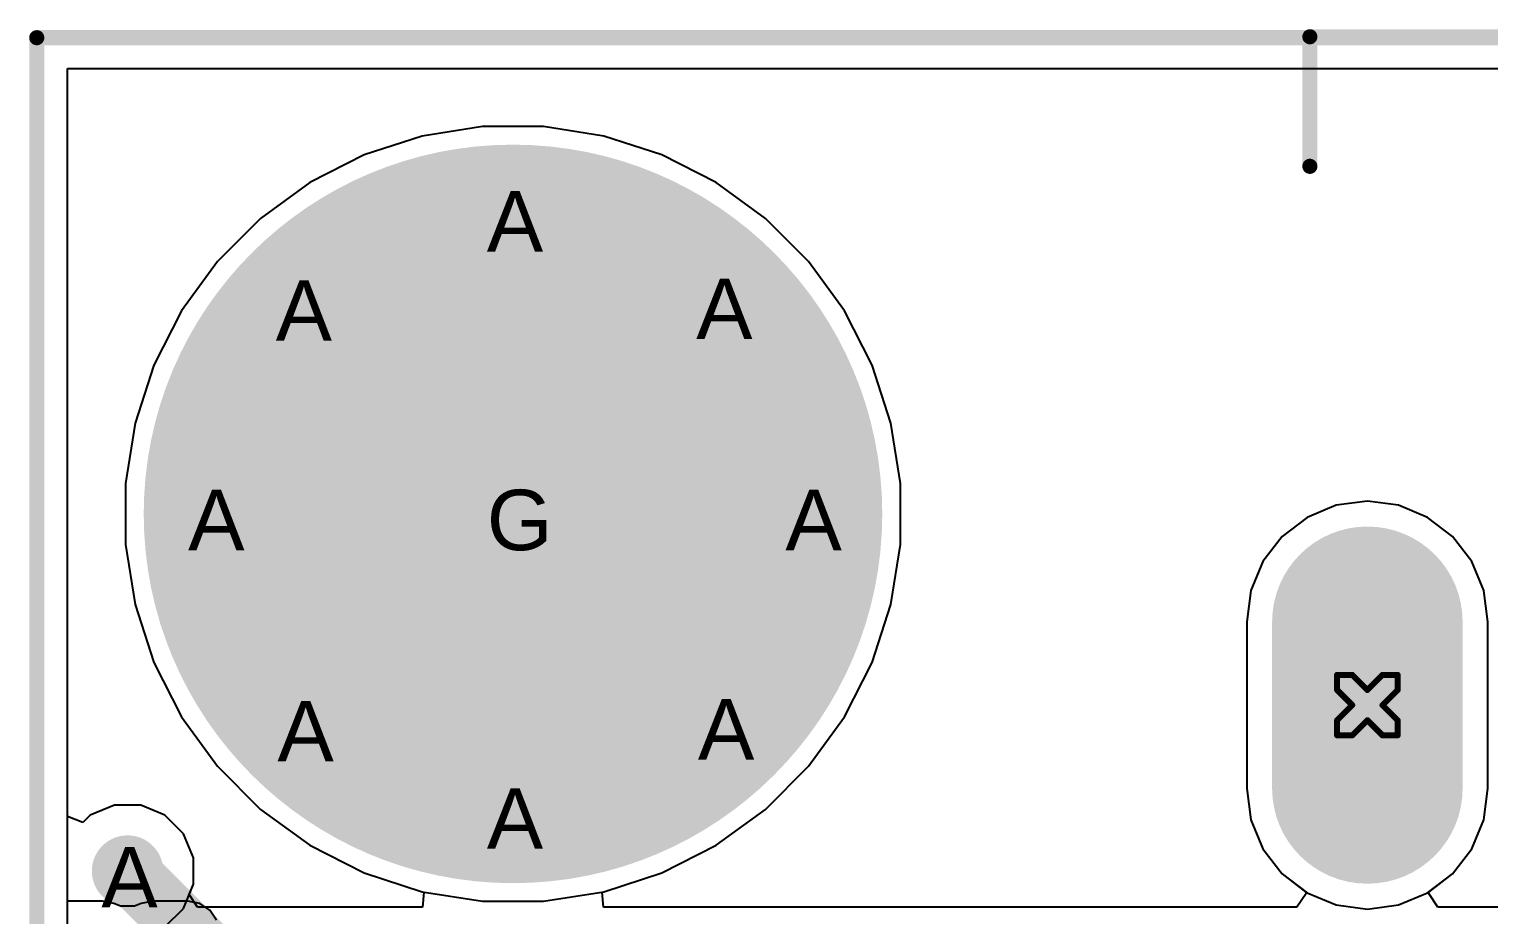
# Model space of a CAD drawing. Header units: inches. Extents: x 0 to 208, y 0 to 213.
# Drawn here: x -0.0025 to 0.4802, y 4.0407 to 4.3335 of the extents above; entities that cross this region are included whole.
import ezdxf

# ---------------------------------------------------------------- set-up
doc = ezdxf.new("R2010")
doc.units = ezdxf.units.IN
doc.header["$MEASUREMENT"] = 0
for name, color, linetype in [('Board_Outline', 216, 'Continuous'), ('Bottom Layer', 5, 'Continuous'), ('Bottom Solder', 6, 'Continuous'), ('Drill Drawing', 1, 'Continuous'), ('L2_GND1', 16, 'Continuous'), ('L3_SIG1', 76, 'Continuous'), ('L4_PWR', 90, 'Continuous'), ('L5_GND2', 156, 'Continuous'), ('L6_SIG2', 130, 'Continuous'), ('L7_GND3', 216, 'Continuous'), ('Multi-Layer', 9, 'Continuous'), ('Pad Holes', 156, 'Continuous'), ('Top Layer', 1, 'Continuous'), ('Top Overlay', 2, 'Continuous'), ('Top Solder', 216, 'Continuous'), ('Via Holes', 16, 'Continuous')]:
    doc.layers.add(name, color=color, linetype=linetype)
doc.styles.add('Arial', font='', dxfattribs={"height": 0.2})
doc.styles.get('Arial').set_extended_font_data('Arial')

# ---------------------------------------------------------------- blocks, each defined once
blk = doc.blocks.new('DC_053D_25A_526')
at = {"layer": 'Bottom Layer'}
h = blk.add_hatch(color=5, dxfattribs=at)
edge = h.paths.add_edge_path()
edge.add_arc((-0.18898, 0.10138), 0.02953, 0, 180)
edge.add_line((-0.21851, 0.10138), (-0.21851, 0.04626))
edge.add_arc((-0.18898, 0.04626), 0.02953, 180, 360)
edge.add_line((-0.15945, 0.04626), (-0.15945, 0.10138))
at = {"layer": 'Bottom Solder'}
h = blk.add_hatch(color=6, dxfattribs=at)
edge = h.paths.add_edge_path()
edge.add_arc((-0.18898, 0.10138), 0.0315, 0, 180)
edge.add_line((-0.22047, 0.10138), (-0.22047, 0.04626))
edge.add_arc((-0.18898, 0.04626), 0.0315, 180, 360)
edge.add_line((-0.15748, 0.04626), (-0.15748, 0.10138))
at = {"layer": 'L2_GND1'}
h = blk.add_hatch(color=16, dxfattribs=at)
edge = h.paths.add_edge_path()
edge.add_arc((-0.18898, 0.10138), 0.02953, 0, 180)
edge.add_line((-0.21851, 0.10138), (-0.21851, 0.04626))
edge.add_arc((-0.18898, 0.04626), 0.02953, 180, 360)
edge.add_line((-0.15945, 0.04626), (-0.15945, 0.10138))
at = {"layer": 'L3_SIG1'}
h = blk.add_hatch(color=76, dxfattribs=at)
edge = h.paths.add_edge_path()
edge.add_arc((-0.18898, 0.10138), 0.02953, 0, 180)
edge.add_line((-0.21851, 0.10138), (-0.21851, 0.04626))
edge.add_arc((-0.18898, 0.04626), 0.02953, 180, 360)
edge.add_line((-0.15945, 0.04626), (-0.15945, 0.10138))
at = {"layer": 'L4_PWR'}
h = blk.add_hatch(color=90, dxfattribs=at)
edge = h.paths.add_edge_path()
edge.add_arc((-0.18898, 0.10138), 0.02953, 0, 180)
edge.add_line((-0.21851, 0.10138), (-0.21851, 0.04626))
edge.add_arc((-0.18898, 0.04626), 0.02953, 180, 360)
edge.add_line((-0.15945, 0.04626), (-0.15945, 0.10138))
at = {"layer": 'L5_GND2'}
h = blk.add_hatch(color=156, dxfattribs=at)
edge = h.paths.add_edge_path()
edge.add_arc((-0.18898, 0.10138), 0.02953, 0, 180)
edge.add_line((-0.21851, 0.10138), (-0.21851, 0.04626))
edge.add_arc((-0.18898, 0.04626), 0.02953, 180, 360)
edge.add_line((-0.15945, 0.04626), (-0.15945, 0.10138))
at = {"layer": 'L6_SIG2'}
h = blk.add_hatch(color=130, dxfattribs=at)
edge = h.paths.add_edge_path()
edge.add_arc((-0.18898, 0.10138), 0.02953, 0, 180)
edge.add_line((-0.21851, 0.10138), (-0.21851, 0.04626))
edge.add_arc((-0.18898, 0.04626), 0.02953, 180, 360)
edge.add_line((-0.15945, 0.04626), (-0.15945, 0.10138))
at = {"layer": 'L7_GND3'}
h = blk.add_hatch(color=216, dxfattribs=at)
edge = h.paths.add_edge_path()
edge.add_arc((-0.18898, 0.10138), 0.02953, 0, 180)
edge.add_line((-0.21851, 0.10138), (-0.21851, 0.04626))
edge.add_arc((-0.18898, 0.04626), 0.02953, 180, 360)
edge.add_line((-0.15945, 0.04626), (-0.15945, 0.10138))
at = {"layer": 'Multi-Layer'}
h = blk.add_hatch(color=9, dxfattribs=at)
edge = h.paths.add_edge_path()
edge.add_arc((-0.18898, 0.10138), 0.02953, 0, 180)
edge.add_line((-0.21851, 0.10138), (-0.21851, 0.04626))
edge.add_arc((-0.18898, 0.04626), 0.02953, 180, 360)
edge.add_line((-0.15945, 0.04626), (-0.15945, 0.10138))
at = {"layer": 'Pad Holes'}
h = blk.add_hatch(color=7, dxfattribs=at)
edge = h.paths.add_edge_path()
edge.add_arc((-0.18898, 0.05059), 0.01614, 180, 360)
edge.add_line((-0.17284, 0.05059), (-0.17284, 0.09705))
edge.add_arc((-0.18898, 0.09705), 0.01614, 0, 180)
edge.add_line((-0.20512, 0.09705), (-0.20512, 0.05059))
at = {"layer": 'Top Layer'}
h = blk.add_hatch(color=1, dxfattribs=at)
edge = h.paths.add_edge_path()
edge.add_arc((-0.18898, 0.10138), 0.02953, 0, 180)
edge.add_line((-0.21851, 0.10138), (-0.21851, 0.04626))
edge.add_arc((-0.18898, 0.04626), 0.02953, 180, 360)
edge.add_line((-0.15945, 0.04626), (-0.15945, 0.10138))
at = {"layer": 'Top Solder'}
h = blk.add_hatch(color=216, dxfattribs=at)
edge = h.paths.add_edge_path()
edge.add_arc((-0.18898, 0.10138), 0.0315, 0, 180)
edge.add_line((-0.22047, 0.10138), (-0.22047, 0.04626))
edge.add_arc((-0.18898, 0.04626), 0.0315, 180, 360)
edge.add_line((-0.15748, 0.04626), (-0.15748, 0.10138))
at = {"layer": 'Top Overlay'}
for points in [[(-0.208, 0.252, 0.005, 0.005, 0), (-0.208, 0.29484, 0.005, 0.005, 0)], [(-0.208, 0.29484, 0.005, 0.005, 0), (0, 0.29484, 0.005, 0.005, 0)]]:
    blk.add_lwpolyline(points, format="xyseb", dxfattribs=at)
for points in [[(-0.20925, 0.29484, 0.0025, 0.0025, 1), (-0.20675, 0.29484, 0.0025, 0.0025, 1)], [(-0.20925, 0.29484, 0.0025, 0.0025, 1), (-0.20675, 0.29484, 0.0025, 0.0025, 1)], [(-0.20925, 0.252, 0.0025, 0.0025, 1), (-0.20675, 0.252, 0.0025, 0.0025, 1)]]:
    blk.add_lwpolyline(points, format="xyseb", close=True, dxfattribs=at)

msp = doc.modelspace()

# ---------------------------------------------------------------- hatches: boundary and pattern name
at = {"layer": 'Bottom Layer'}
h = msp.add_hatch(color=5, dxfattribs=at)
edge = h.paths.add_edge_path()
edge.add_arc((0.15748, 4.17323), 0.11811, 0, 360)
h = msp.add_hatch(color=5, dxfattribs=at)
edge = h.paths.add_edge_path()
edge.add_arc((0.15748, 4.27197), 0.01181, 0, 360)
h = msp.add_hatch(color=5, dxfattribs=at)
edge = h.paths.add_edge_path()
edge.add_arc((0.08765, 4.24246), 0.01181, 0, 360)
h = msp.add_hatch(color=5, dxfattribs=at)
edge = h.paths.add_edge_path()
edge.add_arc((0.22672, 4.24305), 0.01181, 0, 360)
h = msp.add_hatch(color=5, dxfattribs=at)
edge = h.paths.add_edge_path()
edge.add_arc((0.05873, 4.17323), 0.01181, 0, 360)
h = msp.add_hatch(color=5, dxfattribs=at)
edge = h.paths.add_edge_path()
edge.add_arc((0.25623, 4.17323), 0.01181, 0, 360)
h = msp.add_hatch(color=5, dxfattribs=at)
edge = h.paths.add_edge_path()
edge.add_arc((0.08825, 4.1034), 0.01181, 0, 360)
h = msp.add_hatch(color=5, dxfattribs=at)
edge = h.paths.add_edge_path()
edge.add_arc((0.22731, 4.10399), 0.01181, 0, 360)
h = msp.add_hatch(color=5, dxfattribs=at)
edge = h.paths.add_edge_path()
edge.add_arc((0.15748, 4.07448), 0.01181, 0, 360)
h = msp.add_hatch(color=5, dxfattribs=at)
edge = h.paths.add_edge_path()
edge.add_arc((0.03003, 4.05512), 0.01181, 0, 360)
at = {"layer": 'Bottom Solder'}
h = msp.add_hatch(color=6, dxfattribs=at)
edge = h.paths.add_edge_path()
edge.add_arc((0.15748, 4.17323), 0.12211, 0, 360)
at = {"layer": 'L2_GND1'}
h = msp.add_hatch(color=16, dxfattribs=at)
edge = h.paths.add_edge_path()
edge.add_arc((0.15748, 4.17323), 0.11811, 0, 360)
h = msp.add_hatch(color=16, dxfattribs=at)
edge = h.paths.add_edge_path()
edge.add_arc((0.15748, 4.27197), 0.01181, 0, 360)
h = msp.add_hatch(color=16, dxfattribs=at)
edge = h.paths.add_edge_path()
edge.add_arc((0.08765, 4.24246), 0.01181, 0, 360)
h = msp.add_hatch(color=16, dxfattribs=at)
edge = h.paths.add_edge_path()
edge.add_arc((0.22672, 4.24305), 0.01181, 0, 360)
h = msp.add_hatch(color=16, dxfattribs=at)
edge = h.paths.add_edge_path()
edge.add_arc((0.05873, 4.17323), 0.01181, 0, 360)
h = msp.add_hatch(color=16, dxfattribs=at)
edge = h.paths.add_edge_path()
edge.add_arc((0.25623, 4.17323), 0.01181, 0, 360)
h = msp.add_hatch(color=16, dxfattribs=at)
edge = h.paths.add_edge_path()
edge.add_arc((0.08825, 4.1034), 0.01181, 0, 360)
h = msp.add_hatch(color=16, dxfattribs=at)
edge = h.paths.add_edge_path()
edge.add_arc((0.22731, 4.10399), 0.01181, 0, 360)
h = msp.add_hatch(color=16, dxfattribs=at)
edge = h.paths.add_edge_path()
edge.add_arc((0.15748, 4.07448), 0.01181, 0, 360)
h = msp.add_hatch(color=16, dxfattribs=at)
edge = h.paths.add_edge_path()
edge.add_arc((0.03003, 4.05512), 0.01181, 0, 360)
at = {"layer": 'L3_SIG1'}
h = msp.add_hatch(color=76, dxfattribs=at)
edge = h.paths.add_edge_path()
edge.add_arc((0.15748, 4.17323), 0.11811, 0, 360)
h = msp.add_hatch(color=76, dxfattribs=at)
edge = h.paths.add_edge_path()
edge.add_arc((0.15748, 4.27197), 0.01181, 0, 360)
h = msp.add_hatch(color=76, dxfattribs=at)
edge = h.paths.add_edge_path()
edge.add_arc((0.08765, 4.24246), 0.01181, 0, 360)
h = msp.add_hatch(color=76, dxfattribs=at)
edge = h.paths.add_edge_path()
edge.add_arc((0.22672, 4.24305), 0.01181, 0, 360)
h = msp.add_hatch(color=76, dxfattribs=at)
edge = h.paths.add_edge_path()
edge.add_arc((0.05873, 4.17323), 0.01181, 0, 360)
h = msp.add_hatch(color=76, dxfattribs=at)
edge = h.paths.add_edge_path()
edge.add_arc((0.25623, 4.17323), 0.01181, 0, 360)
h = msp.add_hatch(color=76, dxfattribs=at)
edge = h.paths.add_edge_path()
edge.add_arc((0.08825, 4.1034), 0.01181, 0, 360)
h = msp.add_hatch(color=76, dxfattribs=at)
edge = h.paths.add_edge_path()
edge.add_arc((0.22731, 4.10399), 0.01181, 0, 360)
h = msp.add_hatch(color=76, dxfattribs=at)
edge = h.paths.add_edge_path()
edge.add_arc((0.15748, 4.07448), 0.01181, 0, 360)
h = msp.add_hatch(color=76, dxfattribs=at)
edge = h.paths.add_edge_path()
edge.add_arc((0.03003, 4.05512), 0.01181, 0, 360)
at = {"layer": 'L4_PWR'}
h = msp.add_hatch(color=90, dxfattribs=at)
edge = h.paths.add_edge_path()
edge.add_arc((0.15748, 4.17323), 0.11811, 0, 360)
h = msp.add_hatch(color=90, dxfattribs=at)
edge = h.paths.add_edge_path()
edge.add_arc((0.15748, 4.27197), 0.01181, 0, 360)
h = msp.add_hatch(color=90, dxfattribs=at)
edge = h.paths.add_edge_path()
edge.add_arc((0.08765, 4.24246), 0.01181, 0, 360)
h = msp.add_hatch(color=90, dxfattribs=at)
edge = h.paths.add_edge_path()
edge.add_arc((0.22672, 4.24305), 0.01181, 0, 360)
h = msp.add_hatch(color=90, dxfattribs=at)
edge = h.paths.add_edge_path()
edge.add_arc((0.05873, 4.17323), 0.01181, 0, 360)
h = msp.add_hatch(color=90, dxfattribs=at)
edge = h.paths.add_edge_path()
edge.add_arc((0.25623, 4.17323), 0.01181, 0, 360)
h = msp.add_hatch(color=90, dxfattribs=at)
edge = h.paths.add_edge_path()
edge.add_arc((0.08825, 4.1034), 0.01181, 0, 360)
h = msp.add_hatch(color=90, dxfattribs=at)
edge = h.paths.add_edge_path()
edge.add_arc((0.22731, 4.10399), 0.01181, 0, 360)
h = msp.add_hatch(color=90, dxfattribs=at)
edge = h.paths.add_edge_path()
edge.add_arc((0.15748, 4.07448), 0.01181, 0, 360)
h = msp.add_hatch(color=90, dxfattribs=at)
edge = h.paths.add_edge_path()
edge.add_arc((0.03003, 4.05512), 0.01181, 0, 360)
at = {"layer": 'L5_GND2'}
h = msp.add_hatch(color=156, dxfattribs=at)
edge = h.paths.add_edge_path()
edge.add_arc((0.15748, 4.17323), 0.11811, 0, 360)
h = msp.add_hatch(color=156, dxfattribs=at)
edge = h.paths.add_edge_path()
edge.add_arc((0.15748, 4.27197), 0.01181, 0, 360)
h = msp.add_hatch(color=156, dxfattribs=at)
edge = h.paths.add_edge_path()
edge.add_arc((0.08765, 4.24246), 0.01181, 0, 360)
h = msp.add_hatch(color=156, dxfattribs=at)
edge = h.paths.add_edge_path()
edge.add_arc((0.22672, 4.24305), 0.01181, 0, 360)
h = msp.add_hatch(color=156, dxfattribs=at)
edge = h.paths.add_edge_path()
edge.add_arc((0.05873, 4.17323), 0.01181, 0, 360)
h = msp.add_hatch(color=156, dxfattribs=at)
edge = h.paths.add_edge_path()
edge.add_arc((0.25623, 4.17323), 0.01181, 0, 360)
h = msp.add_hatch(color=156, dxfattribs=at)
edge = h.paths.add_edge_path()
edge.add_arc((0.08825, 4.1034), 0.01181, 0, 360)
h = msp.add_hatch(color=156, dxfattribs=at)
edge = h.paths.add_edge_path()
edge.add_arc((0.22731, 4.10399), 0.01181, 0, 360)
h = msp.add_hatch(color=156, dxfattribs=at)
edge = h.paths.add_edge_path()
edge.add_arc((0.15748, 4.07448), 0.01181, 0, 360)
h = msp.add_hatch(color=156, dxfattribs=at)
edge = h.paths.add_edge_path()
edge.add_arc((0.03003, 4.05512), 0.01181, 0, 360)
at = {"layer": 'L6_SIG2'}
h = msp.add_hatch(color=130, dxfattribs=at)
edge = h.paths.add_edge_path()
edge.add_arc((0.15748, 4.17323), 0.11811, 0, 360)
h = msp.add_hatch(color=130, dxfattribs=at)
edge = h.paths.add_edge_path()
edge.add_arc((0.15748, 4.27197), 0.01181, 0, 360)
h = msp.add_hatch(color=130, dxfattribs=at)
edge = h.paths.add_edge_path()
edge.add_arc((0.08765, 4.24246), 0.01181, 0, 360)
h = msp.add_hatch(color=130, dxfattribs=at)
edge = h.paths.add_edge_path()
edge.add_arc((0.22672, 4.24305), 0.01181, 0, 360)
h = msp.add_hatch(color=130, dxfattribs=at)
edge = h.paths.add_edge_path()
edge.add_arc((0.05873, 4.17323), 0.01181, 0, 360)
h = msp.add_hatch(color=130, dxfattribs=at)
edge = h.paths.add_edge_path()
edge.add_arc((0.25623, 4.17323), 0.01181, 0, 360)
h = msp.add_hatch(color=130, dxfattribs=at)
edge = h.paths.add_edge_path()
edge.add_arc((0.08825, 4.1034), 0.01181, 0, 360)
h = msp.add_hatch(color=130, dxfattribs=at)
edge = h.paths.add_edge_path()
edge.add_arc((0.22731, 4.10399), 0.01181, 0, 360)
h = msp.add_hatch(color=130, dxfattribs=at)
edge = h.paths.add_edge_path()
edge.add_arc((0.15748, 4.07448), 0.01181, 0, 360)
h = msp.add_hatch(color=130, dxfattribs=at)
edge = h.paths.add_edge_path()
edge.add_arc((0.03003, 4.05512), 0.01181, 0, 360)
at = {"layer": 'L7_GND3'}
h = msp.add_hatch(color=216, dxfattribs=at)
edge = h.paths.add_edge_path()
edge.add_arc((0.15748, 4.17323), 0.11811, 0, 360)
h = msp.add_hatch(color=216, dxfattribs=at)
edge = h.paths.add_edge_path()
edge.add_arc((0.15748, 4.27197), 0.01181, 0, 360)
h = msp.add_hatch(color=216, dxfattribs=at)
edge = h.paths.add_edge_path()
edge.add_arc((0.08765, 4.24246), 0.01181, 0, 360)
h = msp.add_hatch(color=216, dxfattribs=at)
edge = h.paths.add_edge_path()
edge.add_arc((0.22672, 4.24305), 0.01181, 0, 360)
h = msp.add_hatch(color=216, dxfattribs=at)
edge = h.paths.add_edge_path()
edge.add_arc((0.05873, 4.17323), 0.01181, 0, 360)
h = msp.add_hatch(color=216, dxfattribs=at)
edge = h.paths.add_edge_path()
edge.add_arc((0.25623, 4.17323), 0.01181, 0, 360)
h = msp.add_hatch(color=216, dxfattribs=at)
edge = h.paths.add_edge_path()
edge.add_arc((0.08825, 4.1034), 0.01181, 0, 360)
h = msp.add_hatch(color=216, dxfattribs=at)
edge = h.paths.add_edge_path()
edge.add_arc((0.22731, 4.10399), 0.01181, 0, 360)
h = msp.add_hatch(color=216, dxfattribs=at)
edge = h.paths.add_edge_path()
edge.add_arc((0.15748, 4.07448), 0.01181, 0, 360)
h = msp.add_hatch(color=216, dxfattribs=at)
edge = h.paths.add_edge_path()
edge.add_arc((0.03003, 4.05512), 0.01181, 0, 360)
at = {"layer": 'Multi-Layer'}
h = msp.add_hatch(color=9, dxfattribs=at)
edge = h.paths.add_edge_path()
edge.add_arc((0.15748, 4.17323), 0.11811, 0, 360)
at = {"layer": 'Pad Holes'}
h = msp.add_hatch(color=7, dxfattribs=at)
edge = h.paths.add_edge_path()
edge.add_arc((0.15748, 4.17323), 0.07874, 0, 360)
at = {"layer": 'Top Layer'}
h = msp.add_hatch(color=1, dxfattribs=at)
edge = h.paths.add_edge_path()
edge.add_arc((0.15748, 4.17323), 0.11811, 0, 360)
h = msp.add_hatch(color=1, dxfattribs=at)
edge = h.paths.add_edge_path()
edge.add_arc((0.15748, 4.27197), 0.01181, 0, 360)
h = msp.add_hatch(color=1, dxfattribs=at)
edge = h.paths.add_edge_path()
edge.add_arc((0.08765, 4.24246), 0.01181, 0, 360)
h = msp.add_hatch(color=1, dxfattribs=at)
edge = h.paths.add_edge_path()
edge.add_arc((0.22672, 4.24305), 0.01181, 0, 360)
h = msp.add_hatch(color=1, dxfattribs=at)
edge = h.paths.add_edge_path()
edge.add_arc((0.05873, 4.17323), 0.01181, 0, 360)
h = msp.add_hatch(color=1, dxfattribs=at)
edge = h.paths.add_edge_path()
edge.add_arc((0.25623, 4.17323), 0.01181, 0, 360)
h = msp.add_hatch(color=1, dxfattribs=at)
edge = h.paths.add_edge_path()
edge.add_arc((0.08825, 4.1034), 0.01181, 0, 360)
h = msp.add_hatch(color=1, dxfattribs=at)
edge = h.paths.add_edge_path()
edge.add_arc((0.22731, 4.10399), 0.01181, 0, 360)
h = msp.add_hatch(color=1, dxfattribs=at)
edge = h.paths.add_edge_path()
edge.add_arc((0.15748, 4.07448), 0.01181, 0, 360)
h = msp.add_hatch(color=1, dxfattribs=at)
edge = h.paths.add_edge_path()
edge.add_arc((0.03003, 4.05512), 0.01181, 0, 360)
at = {"layer": 'Top Solder'}
h = msp.add_hatch(color=216, dxfattribs=at)
edge = h.paths.add_edge_path()
edge.add_arc((0.15748, 4.17323), 0.12211, 0, 360)
at = {"layer": 'Via Holes'}
h = msp.add_hatch(color=7, dxfattribs=at)
edge = h.paths.add_edge_path()
edge.add_arc((0.15748, 4.27197), 0.00591, 0, 360)
h = msp.add_hatch(color=7, dxfattribs=at)
edge = h.paths.add_edge_path()
edge.add_arc((0.08765, 4.24246), 0.00591, 0, 360)
h = msp.add_hatch(color=7, dxfattribs=at)
edge = h.paths.add_edge_path()
edge.add_arc((0.22672, 4.24305), 0.00591, 0, 360)
h = msp.add_hatch(color=7, dxfattribs=at)
edge = h.paths.add_edge_path()
edge.add_arc((0.05873, 4.17323), 0.00591, 0, 360)
h = msp.add_hatch(color=7, dxfattribs=at)
edge = h.paths.add_edge_path()
edge.add_arc((0.25623, 4.17323), 0.00591, 0, 360)
h = msp.add_hatch(color=7, dxfattribs=at)
edge = h.paths.add_edge_path()
edge.add_arc((0.08825, 4.1034), 0.00591, 0, 360)
h = msp.add_hatch(color=7, dxfattribs=at)
edge = h.paths.add_edge_path()
edge.add_arc((0.22731, 4.10399), 0.00591, 0, 360)
h = msp.add_hatch(color=7, dxfattribs=at)
edge = h.paths.add_edge_path()
edge.add_arc((0.15748, 4.07448), 0.00591, 0, 360)
h = msp.add_hatch(color=7, dxfattribs=at)
edge = h.paths.add_edge_path()
edge.add_arc((0.03003, 4.05512), 0.00591, 0, 360)

# ---------------------------------------------------------------- linework, layer by layer
at = {"layer": 'Board_Outline'}
for points in [[(0, 4.33071, 0.005, 0.005, 0), (5.90551, 4.33071, 0.005, 0.005, 0)], [(0, 0, 0.005, 0.005, 0), (0, 4.33071, 0.005, 0.005, 0)]]:
    msp.add_lwpolyline(points, format="xyseb", dxfattribs=at)
msp.add_lwpolyline([(-0.00125, 4.33071, 0.0025, 0.0025, 1), (0.00125, 4.33071, 0.0025, 0.0025, 1)], format="xyseb", close=True, dxfattribs=at)
msp.add_lwpolyline([(-0.00125, 4.33071, 0.0025, 0.0025, 1), (0.00125, 4.33071, 0.0025, 0.0025, 1)], format="xyseb", close=True, dxfattribs=at)
at = {"layer": 'Bottom Layer'}
for p, q in [((0.0102, 4.0452), (0.0102, 4.32051)), ((0.0102, 4.32051), (1.5866, 4.32051)), ((0.1474, 4.30134), (0.12748, 4.29818)), ((0.16756, 4.30134), (0.1474, 4.30134)), ((0.18748, 4.29818), (0.16756, 4.30134)), ((0.12748, 4.29818), (0.1083, 4.29195)), ((0.20666, 4.29195), (0.18748, 4.29818)), ((0.1083, 4.29195), (0.09034, 4.2828)), ((0.22462, 4.2828), (0.20666, 4.29195)), ((0.09034, 4.2828), (0.07402, 4.27095)), ((0.24094, 4.27095), (0.22462, 4.2828)), ((0.07402, 4.27095), (0.05976, 4.25669)), ((0.2552, 4.25669), (0.24094, 4.27095)), ((0.05976, 4.25669), (0.04791, 4.24037)), ((0.26705, 4.24037), (0.2552, 4.25669)), ((0.04791, 4.24037), (0.03876, 4.22241)), ((0.2762, 4.22241), (0.26705, 4.24037)), ((0.03876, 4.22241), (0.03252, 4.20323)), ((0.28244, 4.20323), (0.2762, 4.22241)), ((0.03252, 4.20323), (0.02937, 4.18331)), ((0.28559, 4.18331), (0.28244, 4.20323)), ((0.02937, 4.18331), (0.02937, 4.16315)), ((0.28559, 4.16315), (0.28559, 4.18331)), ((0.42968, 4.17607), (0.42007, 4.17209)), ((0.44, 4.17743), (0.42968, 4.17607)), ((0.45032, 4.17607), (0.44, 4.17743)), ((0.45993, 4.17209), (0.45032, 4.17607)), ((0.42007, 4.17209), (0.41181, 4.16575)), ((0.46819, 4.16575), (0.45993, 4.17209)), ((0.41181, 4.16575), (0.40547, 4.15749)), ((0.47453, 4.15749), (0.46819, 4.16575)), ((0.02937, 4.16315), (0.03252, 4.14323)), ((0.28244, 4.14323), (0.28559, 4.16315)), ((0.40547, 4.15749), (0.40149, 4.14788)), ((0.47851, 4.14788), (0.47453, 4.15749)), ((0.40149, 4.14788), (0.40013, 4.13756)), ((0.47987, 4.13756), (0.47851, 4.14788)), ((0.03252, 4.14323), (0.03876, 4.12405)), ((0.2762, 4.12405), (0.28244, 4.14323)), ((0.40013, 4.13756), (0.40013, 4.08244)), ((0.47987, 4.08244), (0.47987, 4.13756)), ((0.03876, 4.12405), (0.04791, 4.10608)), ((0.26705, 4.10608), (0.2762, 4.12405)), ((0.04791, 4.10608), (0.05976, 4.08977)), ((0.2552, 4.08977), (0.26705, 4.10608)), ((0.05976, 4.08977), (0.07402, 4.07551)), ((0.24094, 4.07551), (0.2552, 4.08977)), ((0.40013, 4.08244), (0.40149, 4.07212)), ((0.47851, 4.07212), (0.47987, 4.08244)), ((0.07402, 4.07551), (0.09034, 4.06366)), ((0.22462, 4.06366), (0.24094, 4.07551)), ((0.40149, 4.07212), (0.40547, 4.06251)), ((0.47453, 4.06251), (0.47851, 4.07212)), ((0.09034, 4.06366), (0.1083, 4.0545)), ((0.20666, 4.0545), (0.22462, 4.06366)), ((0.40547, 4.06251), (0.41181, 4.05425)), ((0.46819, 4.05425), (0.47453, 4.06251)), ((0.1083, 4.0545), (0.12748, 4.04827)), ((0.18748, 4.04827), (0.20666, 4.0545)), ((0.41181, 4.05425), (0.42007, 4.04791)), ((0.45993, 4.04791), (0.46819, 4.05425)), ((0.0216, 4.0452), (0.0102, 4.0452)), ((0.0255, 4.04442), (0.0216, 4.0452)), ((0.03845, 4.0452), (0.03455, 4.04442)), ((0.05, 4.0452), (0.03845, 4.0452)), ((0.0539, 4.04442), (0.05, 4.0452)), ((0.12748, 4.04827), (0.1474, 4.04512)), ((0.1474, 4.04512), (0.16756, 4.04512)), ((0.16756, 4.04512), (0.18748, 4.04827)), ((0.42007, 4.04791), (0.42968, 4.04393)), ((0.45032, 4.04393), (0.45993, 4.04791)), ((0.02772, 4.0435), (0.0255, 4.04442)), ((0.03234, 4.0435), (0.02772, 4.0435)), ((0.03455, 4.04442), (0.03234, 4.0435)), ((0.05721, 4.04221), (0.0539, 4.04442)), ((0.05942, 4.0389), (0.05721, 4.04221)), ((0.42968, 4.04393), (0.44, 4.04257)), ((0.44, 4.04257), (0.45032, 4.04393))]:
    msp.add_line(p, q, dxfattribs=at)
at = {"layer": 'Drill Drawing'}
for points in [[(0.43, 4.115, 0.002, 0.002, 0), (0.43, 4.12, 0.002, 0.002, 0)], [(0.43, 4.12, 0.002, 0.002, 0), (0.435, 4.12, 0.002, 0.002, 0)], [(0.435, 4.12, 0.002, 0.002, 0), (0.44, 4.115, 0.002, 0.002, 0)], [(0.44, 4.115, 0.002, 0.002, 0), (0.445, 4.12, 0.002, 0.002, 0)], [(0.445, 4.12, 0.002, 0.002, 0), (0.45, 4.12, 0.002, 0.002, 0)], [(0.45, 4.115, 0.002, 0.002, 0), (0.45, 4.12, 0.002, 0.002, 0)], [(0.43, 4.115, 0.002, 0.002, 0), (0.435, 4.11, 0.002, 0.002, 0)], [(0.445, 4.11, 0.002, 0.002, 0), (0.45, 4.115, 0.002, 0.002, 0)], [(0.43, 4.105, 0.002, 0.002, 0), (0.435, 4.11, 0.002, 0.002, 0)], [(0.445, 4.11, 0.002, 0.002, 0), (0.45, 4.105, 0.002, 0.002, 0)], [(0.43, 4.1, 0.002, 0.002, 0), (0.43, 4.105, 0.002, 0.002, 0)], [(0.435, 4.1, 0.002, 0.002, 0), (0.44, 4.105, 0.002, 0.002, 0)], [(0.44, 4.105, 0.002, 0.002, 0), (0.445, 4.1, 0.002, 0.002, 0)], [(0.45, 4.1, 0.002, 0.002, 0), (0.45, 4.105, 0.002, 0.002, 0)], [(0.43, 4.1, 0.002, 0.002, 0), (0.435, 4.1, 0.002, 0.002, 0)], [(0.445, 4.1, 0.002, 0.002, 0), (0.45, 4.1, 0.002, 0.002, 0)]]:
    msp.add_lwpolyline(points, format="xyseb", dxfattribs=at)
for points in [[(0.4295, 4.12, 0.001, 0.001, 1), (0.4305, 4.12, 0.001, 0.001, 1)], [(0.4295, 4.12, 0.001, 0.001, 1), (0.4305, 4.12, 0.001, 0.001, 1)], [(0.4345, 4.12, 0.001, 0.001, 1), (0.4355, 4.12, 0.001, 0.001, 1)], [(0.4345, 4.12, 0.001, 0.001, 1), (0.4355, 4.12, 0.001, 0.001, 1)], [(0.4445, 4.12, 0.001, 0.001, 1), (0.4455, 4.12, 0.001, 0.001, 1)], [(0.4445, 4.12, 0.001, 0.001, 1), (0.4455, 4.12, 0.001, 0.001, 1)], [(0.4495, 4.12, 0.001, 0.001, 1), (0.4505, 4.12, 0.001, 0.001, 1)], [(0.4495, 4.12, 0.001, 0.001, 1), (0.4505, 4.12, 0.001, 0.001, 1)], [(0.4295, 4.115, 0.001, 0.001, 1), (0.4305, 4.115, 0.001, 0.001, 1)], [(0.4295, 4.115, 0.001, 0.001, 1), (0.4305, 4.115, 0.001, 0.001, 1)], [(0.4395, 4.115, 0.001, 0.001, 1), (0.4405, 4.115, 0.001, 0.001, 1)], [(0.4395, 4.115, 0.001, 0.001, 1), (0.4405, 4.115, 0.001, 0.001, 1)], [(0.4495, 4.115, 0.001, 0.001, 1), (0.4505, 4.115, 0.001, 0.001, 1)], [(0.4495, 4.115, 0.001, 0.001, 1), (0.4505, 4.115, 0.001, 0.001, 1)], [(0.4345, 4.11, 0.001, 0.001, 1), (0.4355, 4.11, 0.001, 0.001, 1)], [(0.4345, 4.11, 0.001, 0.001, 1), (0.4355, 4.11, 0.001, 0.001, 1)], [(0.4445, 4.11, 0.001, 0.001, 1), (0.4455, 4.11, 0.001, 0.001, 1)], [(0.4445, 4.11, 0.001, 0.001, 1), (0.4455, 4.11, 0.001, 0.001, 1)], [(0.4295, 4.105, 0.001, 0.001, 1), (0.4305, 4.105, 0.001, 0.001, 1)], [(0.4295, 4.105, 0.001, 0.001, 1), (0.4305, 4.105, 0.001, 0.001, 1)], [(0.4395, 4.105, 0.001, 0.001, 1), (0.4405, 4.105, 0.001, 0.001, 1)], [(0.4395, 4.105, 0.001, 0.001, 1), (0.4405, 4.105, 0.001, 0.001, 1)], [(0.4495, 4.105, 0.001, 0.001, 1), (0.4505, 4.105, 0.001, 0.001, 1)], [(0.4495, 4.105, 0.001, 0.001, 1), (0.4505, 4.105, 0.001, 0.001, 1)], [(0.4295, 4.1, 0.001, 0.001, 1), (0.4305, 4.1, 0.001, 0.001, 1)], [(0.4295, 4.1, 0.001, 0.001, 1), (0.4305, 4.1, 0.001, 0.001, 1)], [(0.4345, 4.1, 0.001, 0.001, 1), (0.4355, 4.1, 0.001, 0.001, 1)], [(0.4345, 4.1, 0.001, 0.001, 1), (0.4355, 4.1, 0.001, 0.001, 1)], [(0.4445, 4.1, 0.001, 0.001, 1), (0.4455, 4.1, 0.001, 0.001, 1)], [(0.4445, 4.1, 0.001, 0.001, 1), (0.4455, 4.1, 0.001, 0.001, 1)], [(0.4495, 4.1, 0.001, 0.001, 1), (0.4505, 4.1, 0.001, 0.001, 1)], [(0.4495, 4.1, 0.001, 0.001, 1), (0.4505, 4.1, 0.001, 0.001, 1)]]:
    msp.add_lwpolyline(points, format="xyseb", close=True, dxfattribs=at)
at = {"layer": 'L2_GND1'}
for p, q in [((0.0102, 4.0732), (0.0102, 4.32051)), ((0.0102, 4.32051), (1.5866, 4.32051)), ((0.42968, 4.17607), (0.42007, 4.17209)), ((0.44, 4.17743), (0.42968, 4.17607)), ((0.45032, 4.17607), (0.44, 4.17743)), ((0.45993, 4.17209), (0.45032, 4.17607)), ((0.42007, 4.17209), (0.41181, 4.16575)), ((0.46819, 4.16575), (0.45993, 4.17209)), ((0.41181, 4.16575), (0.40547, 4.15749)), ((0.47453, 4.15749), (0.46819, 4.16575)), ((0.40547, 4.15749), (0.40149, 4.14788)), ((0.47851, 4.14788), (0.47453, 4.15749)), ((0.40149, 4.14788), (0.40013, 4.13756)), ((0.47987, 4.13756), (0.47851, 4.14788)), ((0.40013, 4.13756), (0.40013, 4.08244)), ((0.47987, 4.08244), (0.47987, 4.13756)), ((0.40013, 4.08244), (0.40149, 4.07212)), ((0.47851, 4.07212), (0.47987, 4.08244)), ((0.02569, 4.07693), (0.01767, 4.07361)), ((0.03437, 4.07693), (0.02569, 4.07693)), ((0.04238, 4.07361), (0.03437, 4.07693)), ((0.0152, 4.07113), (0.0102, 4.0732)), ((0.01767, 4.07361), (0.0152, 4.07113)), ((0.04852, 4.06747), (0.04238, 4.07361)), ((0.40149, 4.07212), (0.40547, 4.06251)), ((0.47453, 4.06251), (0.47851, 4.07212)), ((0.05184, 4.05946), (0.04852, 4.06747)), ((0.05184, 4.05078), (0.05184, 4.05946)), ((0.40547, 4.06251), (0.41181, 4.05425)), ((0.46819, 4.05425), (0.47453, 4.06251)), ((0.04852, 4.04276), (0.05184, 4.05078)), ((0.41181, 4.05425), (0.42007, 4.04791)), ((0.45993, 4.04791), (0.46819, 4.05425)), ((0.42007, 4.04791), (0.42968, 4.04393)), ((0.45032, 4.04393), (0.45993, 4.04791)), ((0.04238, 4.03663), (0.04852, 4.04276)), ((0.42968, 4.04393), (0.44, 4.04257)), ((0.44, 4.04257), (0.45032, 4.04393))]:
    msp.add_line(p, q, dxfattribs=at)
at = {"layer": 'L3_SIG1'}
for p, q in [((0.0102, 4.02107), (0.0102, 4.32051)), ((0.0102, 4.32051), (1.5866, 4.32051)), ((0.1474, 4.30134), (0.12748, 4.29818)), ((0.16756, 4.30134), (0.1474, 4.30134)), ((0.18748, 4.29818), (0.16756, 4.30134)), ((0.12748, 4.29818), (0.1083, 4.29195)), ((0.20666, 4.29195), (0.18748, 4.29818)), ((0.1083, 4.29195), (0.09034, 4.2828)), ((0.22462, 4.2828), (0.20666, 4.29195)), ((0.09034, 4.2828), (0.07402, 4.27095)), ((0.24094, 4.27095), (0.22462, 4.2828)), ((0.07402, 4.27095), (0.05976, 4.25669)), ((0.2552, 4.25669), (0.24094, 4.27095)), ((0.05976, 4.25669), (0.04791, 4.24037)), ((0.26705, 4.24037), (0.2552, 4.25669)), ((0.04791, 4.24037), (0.03876, 4.22241)), ((0.2762, 4.22241), (0.26705, 4.24037)), ((0.03876, 4.22241), (0.03252, 4.20323)), ((0.28244, 4.20323), (0.2762, 4.22241)), ((0.03252, 4.20323), (0.02937, 4.18331)), ((0.28559, 4.18331), (0.28244, 4.20323)), ((0.02937, 4.18331), (0.02937, 4.16315)), ((0.28559, 4.16315), (0.28559, 4.18331)), ((0.42968, 4.17607), (0.42007, 4.17209)), ((0.44, 4.17743), (0.42968, 4.17607)), ((0.45032, 4.17607), (0.44, 4.17743)), ((0.45993, 4.17209), (0.45032, 4.17607)), ((0.42007, 4.17209), (0.41181, 4.16575)), ((0.46819, 4.16575), (0.45993, 4.17209)), ((0.41181, 4.16575), (0.40547, 4.15749)), ((0.47453, 4.15749), (0.46819, 4.16575)), ((0.02937, 4.16315), (0.03252, 4.14323)), ((0.28244, 4.14323), (0.28559, 4.16315)), ((0.40547, 4.15749), (0.40149, 4.14788)), ((0.47851, 4.14788), (0.47453, 4.15749)), ((0.40149, 4.14788), (0.40013, 4.13756)), ((0.47987, 4.13756), (0.47851, 4.14788)), ((0.03252, 4.14323), (0.03876, 4.12405)), ((0.2762, 4.12405), (0.28244, 4.14323)), ((0.40013, 4.13756), (0.40013, 4.08244)), ((0.47987, 4.08244), (0.47987, 4.13756)), ((0.03876, 4.12405), (0.04791, 4.10608)), ((0.26705, 4.10608), (0.2762, 4.12405)), ((0.04791, 4.10608), (0.05976, 4.08977)), ((0.2552, 4.08977), (0.26705, 4.10608)), ((0.05976, 4.08977), (0.07402, 4.07551)), ((0.24094, 4.07551), (0.2552, 4.08977)), ((0.40013, 4.08244), (0.40149, 4.07212)), ((0.47851, 4.07212), (0.47987, 4.08244)), ((0.07402, 4.07551), (0.09034, 4.06366)), ((0.22462, 4.06366), (0.24094, 4.07551)), ((0.40149, 4.07212), (0.40547, 4.06251)), ((0.47453, 4.06251), (0.47851, 4.07212)), ((0.09034, 4.06366), (0.1083, 4.0545)), ((0.20666, 4.0545), (0.22462, 4.06366)), ((0.40547, 4.06251), (0.41181, 4.05425)), ((0.46819, 4.05425), (0.47453, 4.06251)), ((0.1083, 4.0545), (0.12748, 4.04827)), ((0.18748, 4.04827), (0.20666, 4.0545)), ((0.41181, 4.05425), (0.42007, 4.04791)), ((0.45993, 4.04791), (0.46819, 4.05425)), ((0.12748, 4.04827), (0.1474, 4.04512)), ((0.1474, 4.04512), (0.16756, 4.04512)), ((0.16756, 4.04512), (0.18748, 4.04827)), ((0.42007, 4.04791), (0.42968, 4.04393)), ((0.45032, 4.04393), (0.45993, 4.04791)), ((0.42968, 4.04393), (0.44, 4.04257)), ((0.44, 4.04257), (0.45032, 4.04393))]:
    msp.add_line(p, q, dxfattribs=at)
at = {"layer": 'L4_PWR'}
for p, q in [((0.0102, 4.0732), (0.0102, 4.32051)), ((0.0102, 4.32051), (1.5866, 4.32051)), ((0.1474, 4.30134), (0.12748, 4.29818)), ((0.16756, 4.30134), (0.1474, 4.30134)), ((0.18748, 4.29818), (0.16756, 4.30134)), ((0.12748, 4.29818), (0.1083, 4.29195)), ((0.20666, 4.29195), (0.18748, 4.29818)), ((0.1083, 4.29195), (0.09034, 4.2828)), ((0.22462, 4.2828), (0.20666, 4.29195)), ((0.09034, 4.2828), (0.07402, 4.27095)), ((0.24094, 4.27095), (0.22462, 4.2828)), ((0.07402, 4.27095), (0.05976, 4.25669)), ((0.2552, 4.25669), (0.24094, 4.27095)), ((0.05976, 4.25669), (0.04791, 4.24037)), ((0.26705, 4.24037), (0.2552, 4.25669)), ((0.04791, 4.24037), (0.03876, 4.22241)), ((0.2762, 4.22241), (0.26705, 4.24037)), ((0.03876, 4.22241), (0.03252, 4.20323)), ((0.28244, 4.20323), (0.2762, 4.22241)), ((0.03252, 4.20323), (0.02937, 4.18331)), ((0.28559, 4.18331), (0.28244, 4.20323)), ((0.02937, 4.18331), (0.02937, 4.16315)), ((0.28559, 4.16315), (0.28559, 4.18331)), ((0.42968, 4.17607), (0.42007, 4.17209)), ((0.44, 4.17743), (0.42968, 4.17607)), ((0.45032, 4.17607), (0.44, 4.17743)), ((0.45993, 4.17209), (0.45032, 4.17607)), ((0.42007, 4.17209), (0.41181, 4.16575)), ((0.46819, 4.16575), (0.45993, 4.17209)), ((0.41181, 4.16575), (0.40547, 4.15749)), ((0.47453, 4.15749), (0.46819, 4.16575)), ((0.02937, 4.16315), (0.03252, 4.14323)), ((0.28244, 4.14323), (0.28559, 4.16315)), ((0.40547, 4.15749), (0.40149, 4.14788)), ((0.47851, 4.14788), (0.47453, 4.15749)), ((0.40149, 4.14788), (0.40013, 4.13756)), ((0.47987, 4.13756), (0.47851, 4.14788)), ((0.03252, 4.14323), (0.03876, 4.12405)), ((0.2762, 4.12405), (0.28244, 4.14323)), ((0.40013, 4.13756), (0.40013, 4.08244)), ((0.47987, 4.08244), (0.47987, 4.13756)), ((0.03876, 4.12405), (0.04791, 4.10608)), ((0.26705, 4.10608), (0.2762, 4.12405)), ((0.04791, 4.10608), (0.05976, 4.08977)), ((0.2552, 4.08977), (0.26705, 4.10608)), ((0.05976, 4.08977), (0.07402, 4.07551)), ((0.24094, 4.07551), (0.2552, 4.08977)), ((0.40013, 4.08244), (0.40149, 4.07212)), ((0.47851, 4.07212), (0.47987, 4.08244)), ((0.02569, 4.07693), (0.01767, 4.07361)), ((0.03437, 4.07693), (0.02569, 4.07693)), ((0.04238, 4.07361), (0.03437, 4.07693)), ((0.07402, 4.07551), (0.09034, 4.06366)), ((0.22462, 4.06366), (0.24094, 4.07551)), ((0.0152, 4.07113), (0.0102, 4.0732)), ((0.01767, 4.07361), (0.0152, 4.07113)), ((0.04852, 4.06747), (0.04238, 4.07361)), ((0.40149, 4.07212), (0.40547, 4.06251)), ((0.47453, 4.06251), (0.47851, 4.07212)), ((0.05184, 4.05946), (0.04852, 4.06747)), ((0.05184, 4.05078), (0.05184, 4.05946)), ((0.09034, 4.06366), (0.1083, 4.0545)), ((0.20666, 4.0545), (0.22462, 4.06366)), ((0.40547, 4.06251), (0.41181, 4.05425)), ((0.46819, 4.05425), (0.47453, 4.06251)), ((0.1083, 4.0545), (0.12748, 4.04827)), ((0.18748, 4.04827), (0.20666, 4.0545)), ((0.05042, 4.04735), (0.05184, 4.05078)), ((0.41181, 4.05425), (0.4197, 4.0482)), ((0.4603, 4.0482), (0.46819, 4.05425)), ((0.0532, 4.0432), (0.05042, 4.04735)), ((0.12748, 4.04827), (0.12796, 4.0482)), ((0.12796, 4.0482), (0.12757, 4.0432)), ((0.187, 4.0482), (0.18748, 4.04827)), ((0.18739, 4.0432), (0.187, 4.0482)), ((0.41971, 4.04765), (0.41667, 4.0432)), ((0.4197, 4.0482), (0.41971, 4.04765)), ((0.46029, 4.04765), (0.4603, 4.0482)), ((0.46333, 4.0432), (0.46029, 4.04765)), ((0.12757, 4.0432), (0.0532, 4.0432)), ((0.41667, 4.0432), (0.18739, 4.0432)), ((0.58995, 4.0432), (0.46333, 4.0432))]:
    msp.add_line(p, q, dxfattribs=at)
at = {"layer": 'L5_GND2'}
for p, q in [((0.0102, 4.02107), (0.0102, 4.32051)), ((0.0102, 4.32051), (1.5866, 4.32051)), ((0.1474, 4.30134), (0.12748, 4.29818)), ((0.16756, 4.30134), (0.1474, 4.30134)), ((0.18748, 4.29818), (0.16756, 4.30134)), ((0.12748, 4.29818), (0.1083, 4.29195)), ((0.20666, 4.29195), (0.18748, 4.29818)), ((0.1083, 4.29195), (0.09034, 4.2828)), ((0.22462, 4.2828), (0.20666, 4.29195)), ((0.09034, 4.2828), (0.07402, 4.27095)), ((0.24094, 4.27095), (0.22462, 4.2828)), ((0.07402, 4.27095), (0.05976, 4.25669)), ((0.2552, 4.25669), (0.24094, 4.27095)), ((0.05976, 4.25669), (0.04791, 4.24037)), ((0.26705, 4.24037), (0.2552, 4.25669)), ((0.04791, 4.24037), (0.03876, 4.22241)), ((0.2762, 4.22241), (0.26705, 4.24037)), ((0.03876, 4.22241), (0.03252, 4.20323)), ((0.28244, 4.20323), (0.2762, 4.22241)), ((0.03252, 4.20323), (0.02937, 4.18331)), ((0.28559, 4.18331), (0.28244, 4.20323)), ((0.02937, 4.18331), (0.02937, 4.16315)), ((0.28559, 4.16315), (0.28559, 4.18331)), ((0.42968, 4.17607), (0.42007, 4.17209)), ((0.44, 4.17743), (0.42968, 4.17607)), ((0.45032, 4.17607), (0.44, 4.17743)), ((0.45993, 4.17209), (0.45032, 4.17607)), ((0.42007, 4.17209), (0.41181, 4.16575)), ((0.46819, 4.16575), (0.45993, 4.17209)), ((0.41181, 4.16575), (0.40547, 4.15749)), ((0.47453, 4.15749), (0.46819, 4.16575)), ((0.02937, 4.16315), (0.03252, 4.14323)), ((0.28244, 4.14323), (0.28559, 4.16315)), ((0.40547, 4.15749), (0.40149, 4.14788)), ((0.47851, 4.14788), (0.47453, 4.15749)), ((0.40149, 4.14788), (0.40013, 4.13756)), ((0.47987, 4.13756), (0.47851, 4.14788)), ((0.03252, 4.14323), (0.03876, 4.12405)), ((0.2762, 4.12405), (0.28244, 4.14323)), ((0.40013, 4.13756), (0.40013, 4.08244)), ((0.47987, 4.08244), (0.47987, 4.13756)), ((0.03876, 4.12405), (0.04791, 4.10608)), ((0.26705, 4.10608), (0.2762, 4.12405)), ((0.04791, 4.10608), (0.05976, 4.08977)), ((0.2552, 4.08977), (0.26705, 4.10608)), ((0.05976, 4.08977), (0.07402, 4.07551)), ((0.24094, 4.07551), (0.2552, 4.08977)), ((0.40013, 4.08244), (0.40149, 4.07212)), ((0.47851, 4.07212), (0.47987, 4.08244)), ((0.07402, 4.07551), (0.09034, 4.06366)), ((0.22462, 4.06366), (0.24094, 4.07551)), ((0.40149, 4.07212), (0.40547, 4.06251)), ((0.47453, 4.06251), (0.47851, 4.07212)), ((0.09034, 4.06366), (0.1083, 4.0545)), ((0.20666, 4.0545), (0.22462, 4.06366)), ((0.40547, 4.06251), (0.41181, 4.05425)), ((0.46819, 4.05425), (0.47453, 4.06251)), ((0.1083, 4.0545), (0.12748, 4.04827)), ((0.18748, 4.04827), (0.20666, 4.0545)), ((0.41181, 4.05425), (0.42007, 4.04791)), ((0.45993, 4.04791), (0.46819, 4.05425)), ((0.12748, 4.04827), (0.1474, 4.04512)), ((0.1474, 4.04512), (0.16756, 4.04512)), ((0.16756, 4.04512), (0.18748, 4.04827)), ((0.42007, 4.04791), (0.42968, 4.04393)), ((0.45032, 4.04393), (0.45993, 4.04791)), ((0.42968, 4.04393), (0.44, 4.04257)), ((0.44, 4.04257), (0.45032, 4.04393))]:
    msp.add_line(p, q, dxfattribs=at)
at = {"layer": 'L6_SIG2'}
for p, q in [((0.0102, 4.02107), (0.0102, 4.32051)), ((0.0102, 4.32051), (1.5866, 4.32051)), ((0.1474, 4.30134), (0.12748, 4.29818)), ((0.16756, 4.30134), (0.1474, 4.30134)), ((0.18748, 4.29818), (0.16756, 4.30134)), ((0.12748, 4.29818), (0.1083, 4.29195)), ((0.20666, 4.29195), (0.18748, 4.29818)), ((0.1083, 4.29195), (0.09034, 4.2828)), ((0.22462, 4.2828), (0.20666, 4.29195)), ((0.09034, 4.2828), (0.07402, 4.27095)), ((0.24094, 4.27095), (0.22462, 4.2828)), ((0.07402, 4.27095), (0.05976, 4.25669)), ((0.2552, 4.25669), (0.24094, 4.27095)), ((0.05976, 4.25669), (0.04791, 4.24037)), ((0.26705, 4.24037), (0.2552, 4.25669)), ((0.04791, 4.24037), (0.03876, 4.22241)), ((0.2762, 4.22241), (0.26705, 4.24037)), ((0.03876, 4.22241), (0.03252, 4.20323)), ((0.28244, 4.20323), (0.2762, 4.22241)), ((0.03252, 4.20323), (0.02937, 4.18331)), ((0.28559, 4.18331), (0.28244, 4.20323)), ((0.02937, 4.18331), (0.02937, 4.16315)), ((0.28559, 4.16315), (0.28559, 4.18331)), ((0.42968, 4.17607), (0.42007, 4.17209)), ((0.44, 4.17743), (0.42968, 4.17607)), ((0.45032, 4.17607), (0.44, 4.17743)), ((0.45993, 4.17209), (0.45032, 4.17607)), ((0.42007, 4.17209), (0.41181, 4.16575)), ((0.46819, 4.16575), (0.45993, 4.17209)), ((0.41181, 4.16575), (0.40547, 4.15749)), ((0.47453, 4.15749), (0.46819, 4.16575)), ((0.02937, 4.16315), (0.03252, 4.14323)), ((0.28244, 4.14323), (0.28559, 4.16315)), ((0.40547, 4.15749), (0.40149, 4.14788)), ((0.47851, 4.14788), (0.47453, 4.15749)), ((0.40149, 4.14788), (0.40013, 4.13756)), ((0.47987, 4.13756), (0.47851, 4.14788)), ((0.03252, 4.14323), (0.03876, 4.12405)), ((0.2762, 4.12405), (0.28244, 4.14323)), ((0.40013, 4.13756), (0.40013, 4.08244)), ((0.47987, 4.08244), (0.47987, 4.13756)), ((0.03876, 4.12405), (0.04791, 4.10608)), ((0.26705, 4.10608), (0.2762, 4.12405)), ((0.04791, 4.10608), (0.05976, 4.08977)), ((0.2552, 4.08977), (0.26705, 4.10608)), ((0.05976, 4.08977), (0.07402, 4.07551)), ((0.24094, 4.07551), (0.2552, 4.08977)), ((0.40013, 4.08244), (0.40149, 4.07212)), ((0.47851, 4.07212), (0.47987, 4.08244)), ((0.07402, 4.07551), (0.09034, 4.06366)), ((0.22462, 4.06366), (0.24094, 4.07551)), ((0.40149, 4.07212), (0.40547, 4.06251)), ((0.47453, 4.06251), (0.47851, 4.07212)), ((0.09034, 4.06366), (0.1083, 4.0545)), ((0.20666, 4.0545), (0.22462, 4.06366)), ((0.40547, 4.06251), (0.41181, 4.05425)), ((0.46819, 4.05425), (0.47453, 4.06251)), ((0.1083, 4.0545), (0.12748, 4.04827)), ((0.18748, 4.04827), (0.20666, 4.0545)), ((0.41181, 4.05425), (0.42007, 4.04791)), ((0.45993, 4.04791), (0.46819, 4.05425)), ((0.12748, 4.04827), (0.1474, 4.04512)), ((0.1474, 4.04512), (0.16756, 4.04512)), ((0.16756, 4.04512), (0.18748, 4.04827)), ((0.42007, 4.04791), (0.42968, 4.04393)), ((0.45032, 4.04393), (0.45993, 4.04791)), ((0.42968, 4.04393), (0.44, 4.04257)), ((0.44, 4.04257), (0.45032, 4.04393))]:
    msp.add_line(p, q, dxfattribs=at)
at = {"layer": 'L7_GND3'}
for p, q in [((0.0102, 4.02107), (0.0102, 4.32051)), ((0.0102, 4.32051), (1.5866, 4.32051)), ((0.1474, 4.30134), (0.12748, 4.29818)), ((0.16756, 4.30134), (0.1474, 4.30134)), ((0.18748, 4.29818), (0.16756, 4.30134)), ((0.12748, 4.29818), (0.1083, 4.29195)), ((0.20666, 4.29195), (0.18748, 4.29818)), ((0.1083, 4.29195), (0.09034, 4.2828)), ((0.22462, 4.2828), (0.20666, 4.29195)), ((0.09034, 4.2828), (0.07402, 4.27095)), ((0.24094, 4.27095), (0.22462, 4.2828)), ((0.07402, 4.27095), (0.05976, 4.25669)), ((0.2552, 4.25669), (0.24094, 4.27095)), ((0.05976, 4.25669), (0.04791, 4.24037)), ((0.26705, 4.24037), (0.2552, 4.25669)), ((0.04791, 4.24037), (0.03876, 4.22241)), ((0.2762, 4.22241), (0.26705, 4.24037)), ((0.03876, 4.22241), (0.03252, 4.20323)), ((0.28244, 4.20323), (0.2762, 4.22241)), ((0.03252, 4.20323), (0.02937, 4.18331)), ((0.28559, 4.18331), (0.28244, 4.20323)), ((0.02937, 4.18331), (0.02937, 4.16315)), ((0.28559, 4.16315), (0.28559, 4.18331)), ((0.42968, 4.17607), (0.42007, 4.17209)), ((0.44, 4.17743), (0.42968, 4.17607)), ((0.45032, 4.17607), (0.44, 4.17743)), ((0.45993, 4.17209), (0.45032, 4.17607)), ((0.42007, 4.17209), (0.41181, 4.16575)), ((0.46819, 4.16575), (0.45993, 4.17209)), ((0.41181, 4.16575), (0.40547, 4.15749)), ((0.47453, 4.15749), (0.46819, 4.16575)), ((0.02937, 4.16315), (0.03252, 4.14323)), ((0.28244, 4.14323), (0.28559, 4.16315)), ((0.40547, 4.15749), (0.40149, 4.14788)), ((0.47851, 4.14788), (0.47453, 4.15749)), ((0.40149, 4.14788), (0.40013, 4.13756)), ((0.47987, 4.13756), (0.47851, 4.14788)), ((0.03252, 4.14323), (0.03876, 4.12405)), ((0.2762, 4.12405), (0.28244, 4.14323)), ((0.40013, 4.13756), (0.40013, 4.08244)), ((0.47987, 4.08244), (0.47987, 4.13756)), ((0.03876, 4.12405), (0.04791, 4.10608)), ((0.26705, 4.10608), (0.2762, 4.12405)), ((0.04791, 4.10608), (0.05976, 4.08977)), ((0.2552, 4.08977), (0.26705, 4.10608)), ((0.05976, 4.08977), (0.07402, 4.07551)), ((0.24094, 4.07551), (0.2552, 4.08977)), ((0.40013, 4.08244), (0.40149, 4.07212)), ((0.47851, 4.07212), (0.47987, 4.08244)), ((0.07402, 4.07551), (0.09034, 4.06366)), ((0.22462, 4.06366), (0.24094, 4.07551)), ((0.40149, 4.07212), (0.40547, 4.06251)), ((0.47453, 4.06251), (0.47851, 4.07212)), ((0.09034, 4.06366), (0.1083, 4.0545)), ((0.20666, 4.0545), (0.22462, 4.06366)), ((0.40547, 4.06251), (0.41181, 4.05425)), ((0.46819, 4.05425), (0.47453, 4.06251)), ((0.1083, 4.0545), (0.12748, 4.04827)), ((0.18748, 4.04827), (0.20666, 4.0545)), ((0.41181, 4.05425), (0.42007, 4.04791)), ((0.45993, 4.04791), (0.46819, 4.05425)), ((0.12748, 4.04827), (0.1474, 4.04512)), ((0.1474, 4.04512), (0.16756, 4.04512)), ((0.16756, 4.04512), (0.18748, 4.04827)), ((0.42007, 4.04791), (0.42968, 4.04393)), ((0.45032, 4.04393), (0.45993, 4.04791)), ((0.42968, 4.04393), (0.44, 4.04257)), ((0.44, 4.04257), (0.45032, 4.04393))]:
    msp.add_line(p, q, dxfattribs=at)
at = {"layer": 'Top Layer'}
for p, q in [((0.0102, 4.02107), (0.0102, 4.32051)), ((0.0102, 4.32051), (1.5866, 4.32051)), ((0.1474, 4.30134), (0.12748, 4.29818)), ((0.16756, 4.30134), (0.1474, 4.30134)), ((0.18748, 4.29818), (0.16756, 4.30134)), ((0.12748, 4.29818), (0.1083, 4.29195)), ((0.20666, 4.29195), (0.18748, 4.29818)), ((0.1083, 4.29195), (0.09034, 4.2828)), ((0.22462, 4.2828), (0.20666, 4.29195)), ((0.09034, 4.2828), (0.07402, 4.27095)), ((0.24094, 4.27095), (0.22462, 4.2828)), ((0.07402, 4.27095), (0.05976, 4.25669)), ((0.2552, 4.25669), (0.24094, 4.27095)), ((0.05976, 4.25669), (0.04791, 4.24037)), ((0.26705, 4.24037), (0.2552, 4.25669)), ((0.04791, 4.24037), (0.03876, 4.22241)), ((0.2762, 4.22241), (0.26705, 4.24037)), ((0.03876, 4.22241), (0.03252, 4.20323)), ((0.28244, 4.20323), (0.2762, 4.22241)), ((0.03252, 4.20323), (0.02937, 4.18331)), ((0.28559, 4.18331), (0.28244, 4.20323)), ((0.02937, 4.18331), (0.02937, 4.16315)), ((0.28559, 4.16315), (0.28559, 4.18331)), ((0.42968, 4.17607), (0.42007, 4.17209)), ((0.44, 4.17743), (0.42968, 4.17607)), ((0.45032, 4.17607), (0.44, 4.17743)), ((0.45993, 4.17209), (0.45032, 4.17607)), ((0.42007, 4.17209), (0.41181, 4.16575)), ((0.46819, 4.16575), (0.45993, 4.17209)), ((0.41181, 4.16575), (0.40547, 4.15749)), ((0.47453, 4.15749), (0.46819, 4.16575)), ((0.02937, 4.16315), (0.03252, 4.14323)), ((0.28244, 4.14323), (0.28559, 4.16315)), ((0.40547, 4.15749), (0.40149, 4.14788)), ((0.47851, 4.14788), (0.47453, 4.15749)), ((0.40149, 4.14788), (0.40013, 4.13756)), ((0.47987, 4.13756), (0.47851, 4.14788)), ((0.03252, 4.14323), (0.03876, 4.12405)), ((0.2762, 4.12405), (0.28244, 4.14323)), ((0.40013, 4.13756), (0.40013, 4.08244)), ((0.47987, 4.08244), (0.47987, 4.13756)), ((0.03876, 4.12405), (0.04791, 4.10608)), ((0.26705, 4.10608), (0.2762, 4.12405)), ((0.04791, 4.10608), (0.05976, 4.08977)), ((0.2552, 4.08977), (0.26705, 4.10608)), ((0.05976, 4.08977), (0.07402, 4.07551)), ((0.24094, 4.07551), (0.2552, 4.08977)), ((0.40013, 4.08244), (0.40149, 4.07212)), ((0.47851, 4.07212), (0.47987, 4.08244)), ((0.07402, 4.07551), (0.09034, 4.06366)), ((0.22462, 4.06366), (0.24094, 4.07551)), ((0.40149, 4.07212), (0.40547, 4.06251)), ((0.47453, 4.06251), (0.47851, 4.07212)), ((0.09034, 4.06366), (0.1083, 4.0545)), ((0.20666, 4.0545), (0.22462, 4.06366)), ((0.40547, 4.06251), (0.41181, 4.05425)), ((0.46819, 4.05425), (0.47453, 4.06251)), ((0.1083, 4.0545), (0.12748, 4.04827)), ((0.18748, 4.04827), (0.20666, 4.0545)), ((0.41181, 4.05425), (0.42007, 4.04791)), ((0.45993, 4.04791), (0.46819, 4.05425)), ((0.12748, 4.04827), (0.1474, 4.04512)), ((0.1474, 4.04512), (0.16756, 4.04512)), ((0.16756, 4.04512), (0.18748, 4.04827)), ((0.42007, 4.04791), (0.42968, 4.04393)), ((0.45032, 4.04393), (0.45993, 4.04791)), ((0.42968, 4.04393), (0.44, 4.04257)), ((0.44, 4.04257), (0.45032, 4.04393))]:
    msp.add_line(p, q, dxfattribs=at)
msp.add_lwpolyline([(0.03003, 4.05512, 0.02, 0.02, 0), (0.10247, 3.98268, 0.02, 0.02, 0)], format="xyseb", dxfattribs=at)
msp.add_lwpolyline([(0.02503, 4.05512, 0.01, 0.01, 1), (0.03503, 4.05512, 0.01, 0.01, 1)], format="xyseb", close=True, dxfattribs=at)

# ---------------------------------------------------------------- block references
msp.add_blockref('DC_053D_25A_526', (0.62898, 4.03618))

# ---------------------------------------------------------------- texts
at = {"layer": 'Drill Drawing', "style": 'Arial'}
for s, p in [('A', (0.14882, 4.25998)), ('A', (0.07899, 4.23047)), ('A', (0.21805, 4.23106)), ('A', (0.05007, 4.16123)), ('G', (0.14882, 4.16123)), ('A', (0.24756, 4.16123)), ('A', (0.07958, 4.09141)), ('A', (0.21864, 4.092)), ('A', (0.14882, 4.06249)), ('A', (0.02136, 4.04312))]:
    msp.add_text(s, height=0.02, dxfattribs=at).set_placement(p)

doc.saveas('drawing.dxf')
